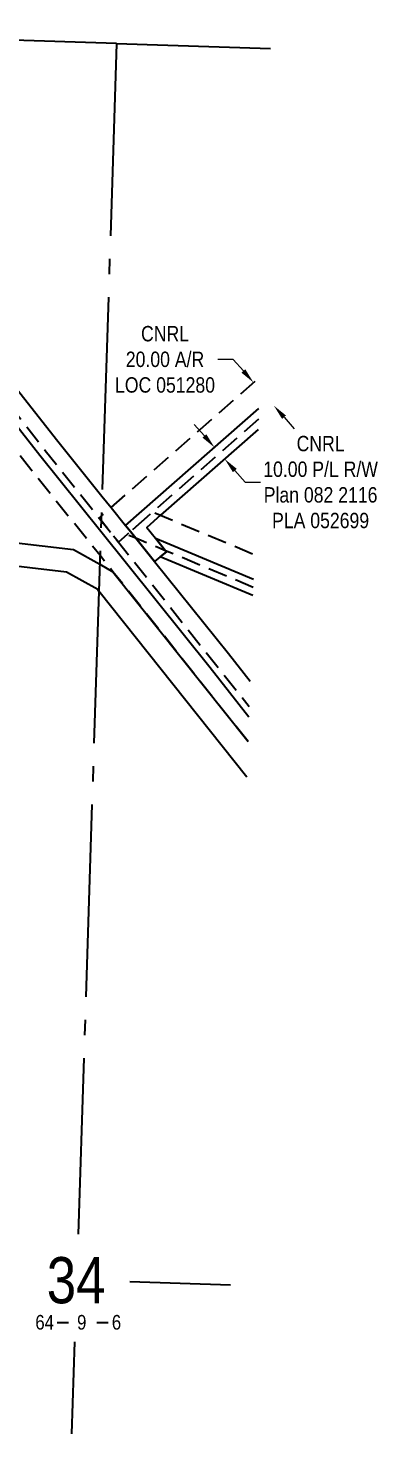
# Model space of a CAD drawing. Extents: x 350972 to 367082, y 6047220 to 6054831.
# Drawn here: x 353153 to 353380, y 6050509 to 6051423 of the extents above; entities that cross this region are included whole.
import ezdxf
from ezdxf.enums import TextEntityAlignment as Align

# ---------------------------------------------------------------- set-up
doc = ezdxf.new("R2010")
doc.units = 0
doc.header["$LTSCALE"] = 5
doc.header["$PDSIZE"] = 0.5
doc.linetypes.add('foc-ACCESSROAD', pattern=[3.75, 2.5, -1.25])
doc.linetypes.add('foc-QUARTERLINE', pattern=[33, 25, -3, 2, -3])
doc.layers.get('Defpoints').update_dxf_attribs({"color": 9})
for name, color, linetype in [('10', 1, 'Continuous'), ('9', 3, 'Continuous'), ('C-AR', 13, 'foc-ACCESSROAD'), ('C-RW', 13, 'Continuous'), ('F-AR', 190, 'foc-ACCESSROAD'), ('L-QSEC', 8, 'foc-QUARTERLINE'), ('L-SEC', 7, 'Continuous'), ('L-SECLBL', 7, 'Continuous')]:
    doc.layers.add(name, color=color, linetype=linetype)
doc.layers.add('C-AR-T', color=13, linetype='Continuous', lineweight=9)
doc.layers.add('C-RW-T', color=13, linetype='Continuous', lineweight=9)
doc.styles.add('80CG', font='ARIALN.TTF', dxfattribs={"height": 10})
doc.styles.add('80L', font='ARIALN.TTF', dxfattribs={"height": 10})
doc.styles.add('SIMPLEX', font='ARIALN.TTF')
doc.dimstyles.new('Compass 5 000', dxfattribs={"dimscale": 5, "dimtxt": 9, "dimasz": 2, "dimexe": 0.2, "dimexo": 0.0625, "dimgap": 0.5, "dimtad": 0, "dimtih": 1, "dimtoh": 1, "dimzin": 0, "dimdsep": 46, "dimtxsty": '80CG', "dimcen": 0.1, "dimse1": 1, "dimse2": 1, "dimclrd": 256, "dimclrt": 256, "dimaunit": 1, "dimadec": 4, "dimazin": 0, "dimtfac": 0.06, "dimtofl": 0, "dimtmove": 0, "dimatfit": 1, "dimfxl": 0.2, "dimtolj": 1, "dimtzin": 0, "dimlwd": -1, "dimarcsym": 0})

# ---------------------------------------------------------------- blocks, each defined once
blk = doc.blocks.new('*D485')
at = {"layer": 'C-AR-T', "transparency": 16777216}
for p, q in [((353285.73, 6051207.38), (353275.73, 6051207.38)), ((353292.33, 6051199.87), (353285.73, 6051207.38)), ((353318.73, 6051169.83), (353325.34, 6051162.32))]:
    blk.add_line(p, q, dxfattribs=at)
for points in [[(353293.58, 6051200.97), (353291.08, 6051198.77), (353298.93, 6051192.36)], [(353319.99, 6051170.93), (353317.48, 6051168.73), (353312.13, 6051177.34)]]:
    blk.add_solid(points, dxfattribs=at)
at = {"layer": 'Defpoints', "color": 0, "transparency": 16777216}
for p in [(353298.93, 6051192.36), (353275.9, 6051172.11), (353289.1, 6051157.09)]:
    blk.add_point(p, dxfattribs=at)
at = {"layer": 'C-AR-T', "transparency": 16777216, "insert": (353241.43, 6051207.38), "char_height": 10, "attachment_point": 5, "style": '80CG'}
blk.add_mtext('\\A1;CNRL\\P20.00 A/R\\PLOC 051280', dxfattribs=at)
blk = doc.blocks.new('*D486')
at = {"layer": 'C-RW-T', "transparency": 16777216}
for p, q in [((353267.01, 6051157.64), (353260.41, 6051165.15)), ((353286.81, 6051135.11), (353293.42, 6051127.6)), ((353293.42, 6051127.6), (353303.42, 6051127.6))]:
    blk.add_line(p, q, dxfattribs=at)
for points in [[(353268.26, 6051158.74), (353265.76, 6051156.54), (353273.61, 6051150.13)], [(353288.07, 6051136.21), (353285.56, 6051134.01), (353280.21, 6051142.62)]]:
    blk.add_solid(points, dxfattribs=at)
at = {"layer": 'Defpoints', "color": 0, "transparency": 16777216}
for p in [(353331.52, 6051201.04), (353338.12, 6051193.53), (353280.21, 6051142.62)]:
    blk.add_point(p, dxfattribs=at)
at = {"layer": 'C-RW-T', "transparency": 16777216, "insert": (353342.5, 6051127.6), "char_height": 10, "attachment_point": 5, "style": '80CG'}
blk.add_mtext('\\A1;CNRL\\P10.00 P/L R/W\\PPlan 082 2116\\PPLA 052699', dxfattribs=at)
blk = doc.blocks.new('L-SECLBL')
at = {"layer": '9', "color": 7}
for p, q in [((-5.08, -27.83), (-12.29, -27.83)), ((20.7, -27.83), (13.5, -27.83))]:
    blk.add_line(p, q, dxfattribs=at)
at = {"layer": '10', "color": 2, "style": 'SIMPLEX'}
blk.add_attdef('SEC', text='', height=30, dxfattribs=at).set_placement((0, 0), align=Align.MIDDLE)
at = {"layer": '10', "color": 5, "style": '80L'}
blk.add_attdef('TWP', text='', height=9.5, dxfattribs=at).set_placement((-14.43, -27.37), align=Align.MIDDLE_RIGHT)
blk.add_attdef('RGE', text='', height=9.5, dxfattribs=at).set_placement((3.62, -27.37), align=Align.MIDDLE_CENTER)
blk.add_attdef('MER', text='', height=9.5, dxfattribs=at).set_placement((23.17, -27.37), align=Align.MIDDLE_LEFT)

msp = doc.modelspace()

# ---------------------------------------------------------------- linework, layer by layer
at = {"layer": 'C-AR', "flags": 128}
for points in [[(353216.76, 6051093.501), (353211.129, 6051088.551), (353199.952, 6051102.585), (353198.658, 6051104.211), (353200.044, 6051105.43), (353206.429, 6051111.043), (353303.075, 6051196.003)], [(353302.19, 6051168.601), (353233.462, 6051108.183), (353218.961, 6051095.436), (353216.76, 6051093.501)], [(353298.656, 6051059.201), (353241.806, 6051083.01), (353222.433, 6051091.124), (353216.76, 6051093.501), (353218.961, 6051095.436), (353233.462, 6051108.184), (353238.59, 6051106.036), (353299.347, 6051080.588)]]:
    msp.add_lwpolyline(points, dxfattribs=at)
at = {"layer": 'C-RW', "flags": 128}
for points in [[(353295.933, 6050974.908), (353270.842, 6051006.904), (353199.723, 6051095.48), (353160.005, 6051144.95), (352969.521, 6051388.378), (352949.725, 6051413.678), (352944.898, 6051419.187), (352942.642, 6051421.398), (352950.128, 6051421.155), (352962.127, 6051420.767), (353171.754, 6051154.268), (353200.465, 6051118.477), (353206.429, 6051111.043), (353215.822, 6051099.333), (353218.961, 6051095.436), (353222.433, 6051091.124), (353234.559, 6051076.072), (353282.589, 6051016.224), (353296.687, 6050998.246)], [(353238.265, 6051079.056), (353234.559, 6051076.072), (353222.433, 6051091.124), (353218.961, 6051095.436), (353215.822, 6051099.333), (353302.411, 6051175.453)], [(353301.969, 6051161.752), (353238.59, 6051106.036), (353229.615, 6051098.147), (353235.239, 6051091.164), (353241.806, 6051083.01), (353242.345, 6051082.341), (353238.265, 6051079.056)], [(352933.872, 6051112.944), (353182.038, 6051083.703), (353199.035, 6051074.198), (353207.632, 6051069.391), (353295.416, 6050958.888)], [(353294.667, 6050935.714), (353198.474, 6051056.804), (353197.728, 6051057.743), (353177.32, 6051069.155), (352939.038, 6051097.232)], [(353298.483, 6051053.84), (353238.265, 6051079.056), (353242.345, 6051082.341), (353241.806, 6051083.01), (353235.239, 6051091.164), (353298.828, 6051064.534)]]:
    msp.add_lwpolyline(points, dxfattribs=at)
at = {"layer": 'F-AR', "flags": 128}
msp.add_lwpolyline([(353295.416, 6050958.888), (353207.632, 6051069.391), (353199.219, 6051079.876), (353151.86, 6051138.904), (353014.262, 6051315.201), (352967.504, 6051374.82), (352969.521, 6051388.378), (352970.495, 6051394.928), (353163.597, 6051148.237), (353198.658, 6051104.211), (353199.952, 6051102.585), (353211.129, 6051088.551), (353296.155, 6050981.783)], dxfattribs=at)
at = {"layer": 'L-QSEC', "flags": 128}
for points in [[(353209.969, 6051412.748), (353184.973, 6050638.76)], [(353284.002, 6050605.548), (353218.49, 6050607.672)], [(353182.714, 6050568.797), (353180.778, 6050508.855)]]:
    msp.add_lwpolyline(points, dxfattribs=at)
at = {"layer": 'L-SEC', "flags": 128}
for points in [[(353209.968, 6051412.741), (352406.602, 6051438.782)], [(353209.969, 6051412.748), (353309.972, 6051409.507)]]:
    msp.add_lwpolyline(points, dxfattribs=at)

# ---------------------------------------------------------------- block references
at = {"layer": 'L-SECLBL'}
msp.add_blockref('L-SECLBL', (353183.707, 6050608.783), dxfattribs=at).add_auto_attribs({'SEC': '34', 'TWP': '64', 'RGE': '9', 'MER': '6'})

# ---------------------------------------------------------------- dimensions: what is measured, and where the dimension line sits
at = {"layer": 'C-AR-T'}
dim = msp.add_linear_dim(base=(353298.93, 6051192.359), p1=(353289.098, 6051157.093), p2=(353275.896, 6051172.111), angle=131.318385, text='CNRL\\P20.00 A/R\\PLOC 051280', dimstyle='Compass 5 000', dxfattribs=at)
dim.commit()
dim.dimension.update_dxf_attribs({"geometry": '*D485', "text_midpoint": (353241.435, 6051207.38), "dimtype": 161})
at = {"layer": 'C-RW-T'}
dim = msp.add_linear_dim(base=(353280.211, 6051142.625), p1=(353331.519, 6051201.041), p2=(353338.12, 6051193.532), angle=311.31866, text='CNRL\\P10.00 P/L R/W\\PPlan 082 2116\\PPLA 052699', dimstyle='Compass 5 000', dxfattribs=at)
dim.commit()
dim.dimension.update_dxf_attribs({"geometry": '*D486', "text_midpoint": (353342.502, 6051127.604), "dimtype": 161})

doc.saveas('drawing.dxf')
